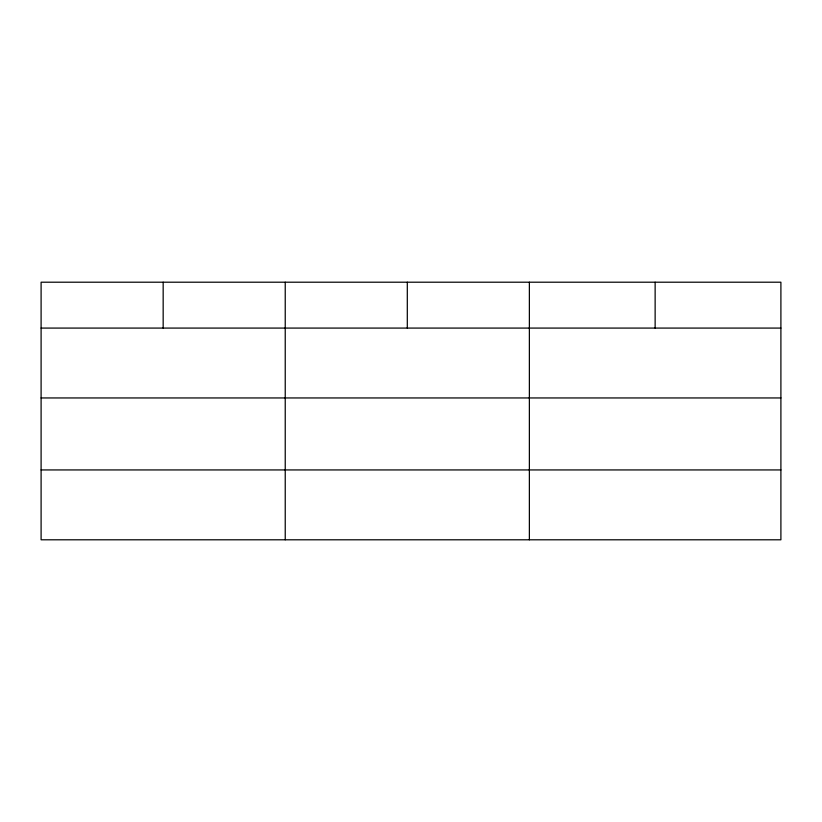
<?xml version="1.0" encoding="UTF-8"?>
<svg xmlns="http://www.w3.org/2000/svg" width="822" height="822" viewBox="0 0 822 822"><rect width="100%" height="100%" fill="white"/><g stroke="black" fill="none" stroke-linecap="round" stroke-linejoin="round"><path stroke-width="1.23" d="M780.9 397.951L780.9 282.203L41.1 282.203L41.1 539.797L780.9 539.797L780.9 397.951L41.1 397.951M41.1 328.081L780.9 328.081M41.1 469.937L780.9 469.937M655.134 282.203L655.134 328.081M529.368 282.203L529.368 539.797M407.301 282.203L407.301 328.081M285.234 282.203L285.234 539.797M163.167 282.203L163.167 328.081"/></g></svg>
